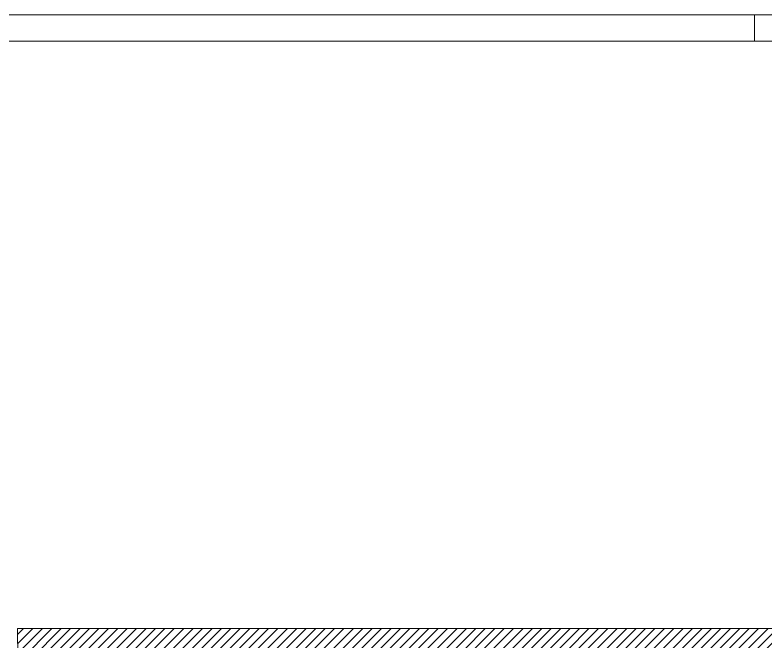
# Model space of a CAD drawing. Header units: millimetres. Extents: x 2027740 to 2136289, y -1533552 to -1491502.
# Drawn here: x 2063194 to 2070341, y -1497470 to -1491502 of the extents above; entities that cross this region are included whole.
import ezdxf

# ---------------------------------------------------------------- set-up
doc = ezdxf.new("R2010")
doc.units = ezdxf.units.MM
doc.header["$MEASUREMENT"] = 0
doc.linetypes.add('AUSGEZOGEN', pattern=[0])
for name, color, linetype, lineweight in [('01_Grundriss', 7, 'Continuous', 0), ('11_Schraffur', 9, 'Continuous', 0), ('99_Zeichenkopf', 7, 'Continuous', 0)]:
    doc.layers.add(name, color=color, linetype=linetype, lineweight=lineweight)

# ---------------------------------------------------------------- blocks, each defined once
blk = doc.blocks.new('A0+1')
at = {"layer": '99_Zeichenkopf', "lineweight": 0}
blk.add_line((-47250, 41550), (-47250, 41800), dxfattribs=at)
at = {"layer": '99_Zeichenkopf', "lineweight": 0, "flags": 128}
for points in [[(-67250, 41800), (250, 41800), (250, -250), (-67250, -250)], [(-66250, 41550), (0, 41550), (0, 0), (-66250, 0)]]:
    blk.add_lwpolyline(points, close=True, dxfattribs=at)

msp = doc.modelspace()

# ---------------------------------------------------------------- hatches: boundary and pattern name
at = {"layer": '11_Schraffur', "linetype": 'AUSGEZOGEN', "ltscale": 10}
h = msp.add_hatch(dxfattribs=at)
h.set_pattern_fill('ANSI31', color=256, pattern_type=2)
h.set_pattern_definition([(45, (1922705.07, -1372376.47), (-44.90128, 44.90128), [])])
h.paths.add_polyline_path([(2063620.1004, -1505471.2292), (2063500.1335, -1497552.0007), (2086188.2347, -1497552.0007), (2086188.2347, -1498737.0007), (2094348.2347, -1498737.0007), (2094490.7314, -1497787.6353), (2108337.2777, -1497675.5442), (2108338.0062, -1497765.5413), (2109275.4151, -1497757.9527), (2109524.0236, -1496484.4712), (2109043.1931, -1496399.6878), (2108833.9511, -1497471.517), (2094318.3019, -1497589.0246), (2094176.0137, -1498537.0007), (2086388.2347, -1498537.0007), (2086388.2347, -1497352.0007), (2063217.0716, -1497352.0007), (2063340.1325, -1505475.4704)], flags=17)

# ---------------------------------------------------------------- linework, layer by layer
at = {"layer": '01_Grundriss', "linetype": 'AUSGEZOGEN', "ltscale": 10}
for q in [(2086388.2347, -1497352.0007), (2063340.1325, -1505475.4704)]:
    msp.add_line((2063217.0716, -1497352.0007), q, dxfattribs=at)

# ---------------------------------------------------------------- block references
at = {"layer": '99_Zeichenkopf', "color": 7, "linetype": 'Continuous', "lineweight": 13}
msp.add_blockref('A0+1', (2117491.5338, -1533302.3673), dxfattribs=at)

doc.saveas('drawing.dxf')
